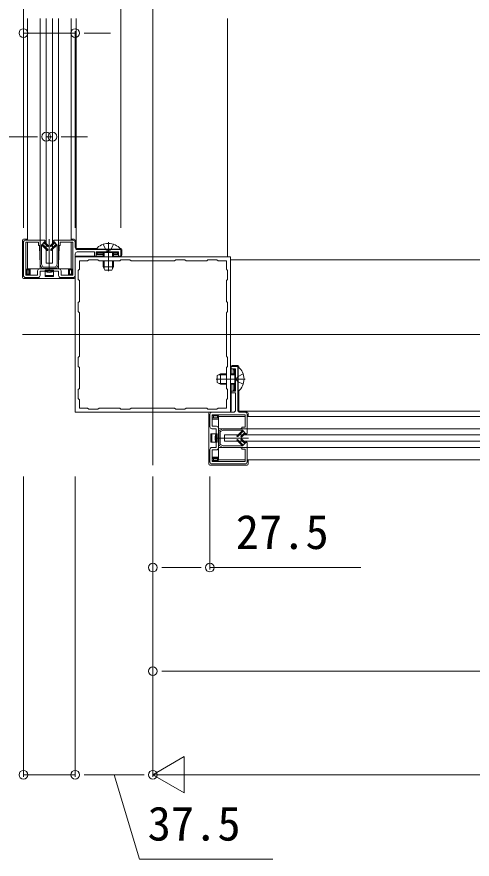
# Model space of a CAD drawing. Units: millimetres, scale not verified. Extents: x -990 to 990, y -1598 to 1604.
# Drawn here: x -738.2 to -518.3, y -560.4 to -153.8 of the extents above; entities that cross this region are included whole.
import ezdxf
from ezdxf.enums import TextEntityAlignment as Align

# ---------------------------------------------------------------- set-up
doc = ezdxf.new("R2010")
doc.units = ezdxf.units.MM
doc.header["$LTSCALE"] = 8
doc.linetypes.add('CHAIN2', pattern=[12, 9, -1, 1, -1])
doc.linetypes.add('DASHED3', pattern=[4, 3, -1])
for name, color, linetype, lineweight in [('0-3_YKK_11', 2, 'Continuous', 9), ('0-4_YKK_12', 4, 'Continuous', 9), ('0-5_YKK_13', 6, 'Continuous', 9), ('0-6_YKK_D', 7, 'Continuous', 9)]:
    doc.layers.add(name, color=color, linetype=linetype, lineweight=lineweight)
doc.styles.add('ＭＳ ゴシック', font='')
doc.styles.get('ＭＳ ゴシック').set_extended_font_data('MS Gothic')

msp = doc.modelspace()

# ---------------------------------------------------------------- linework, layer by layer
at = {"layer": '0-3_YKK_11'}
for p, q in [((-672.5, 262.812), (-672.5, -370.188)), ((-733, -154.688), (-733, -261.688)), ((-727, -154.688), (-727, -275.488)), ((-718, -154.688), (-718, -275.488)), ((-712, -154.688), (-712, -261.688)), ((-709.5, -154.688), (-709.5, -265.688)), ((-636.5, -154.688), (-636.5, -269.688)), ((-733, -275.488), (-733, -262.688)), ((-712, -275.488), (-712, -262.688)), ((-635, -344.188), (-635, -271.188)), ((-303.5, -271.188), (-635, -271.188)), ((-733, -275.488), (-712, -275.488)), ((-735.5, -307.188), (282.5, -307.188)), ((-634.7, -344.188), (-635, -344.188)), ((-303.5, -344.188), (-631, -344.188)), ((-640.8, -346.688), (-628, -346.688)), ((-640.8, -367.688), (-640.8, -346.688)), ((-303.5, -346.688), (-627, -346.688)), ((-303.5, -352.688), (-640.8, -352.688)), ((-303.5, -361.688), (-640.8, -361.688)), ((-640.8, -367.688), (-628, -367.688)), ((-303.5, -367.688), (-627, -367.688))]:
    msp.add_line(p, q, dxfattribs=at)
msp.add_lwpolyline([(-709.5, -269.388), (-709.5, -269.688), (-636.5, -269.688)], dxfattribs=at)
at = {"layer": '0-4_YKK_12'}
for p, q in [((-724, -154.688), (-724, -272.688)), ((-721, -154.688), (-721, -272.688)), ((-735.5, -279.689), (-735.5, -261.687)), ((-735.001, -261.188), (-733, -261.188)), ((-727, -261.688), (-727, -264.188)), ((-727, -261.688), (-724.85, -261.688)), ((-726.3, -263.983), (-724.603, -262.286)), ((-726.3, -273.152), (-726.3, -263.983)), ((-723.627, -266.519), (-726.232, -263.915)), ((-723.273, -266.165), (-725.878, -263.561)), ((-723.427, -264.618), (-725.181, -262.864)), ((-724.828, -262.511), (-723.073, -264.264)), ((-720.172, -262.511), (-721.927, -264.264)), ((-721.727, -266.165), (-719.122, -263.561)), ((-721.573, -264.618), (-719.819, -262.864)), ((-721.373, -266.519), (-718.768, -263.915)), ((-718.7, -263.983), (-720.397, -262.286)), ((-718, -261.688), (-720.15, -261.688)), ((-718.7, -273.152), (-718.7, -263.983)), ((-718, -261.688), (-718, -264.188)), ((-712, -261.188), (-710.499, -261.188)), ((-710, -261.687), (-710, -265.189)), ((-727.2, -264.388), (-727.2, -264.688)), ((-727.2, -264.688), (-727.002, -273.321)), ((-717.8, -264.688), (-717.998, -273.321)), ((-717.8, -264.388), (-717.8, -264.688)), ((-709.501, -265.688), (-699.679, -265.688)), ((-699.9, -265.94), (-699.9, -266.188)), ((-699.9, -265.94), (-688.1, -265.94)), ((-688.1, -266.188), (-699.9, -266.188)), ((-699.9, -267.788), (-699.4, -267.788)), ((-699.4, -267.288), (-699.4, -267.788)), ((-697, -267.288), (-699.4, -267.288)), ((-699.4, -267.788), (-696.5, -267.788)), ((-696.5, -267.588), (-696.391, -267.288)), ((-696.5, -267.588), (-691.5, -267.588)), ((-696.5, -267.588), (-696.5, -269.688)), ((-696.067, -267.588), (-696.13, -267.288)), ((-696.067, -267.588), (-696.067, -269.688)), ((-689.6, -267.288), (-692, -267.288)), ((-691.933, -267.588), (-691.87, -267.288)), ((-691.933, -267.588), (-691.933, -269.688)), ((-691.5, -267.588), (-691.609, -267.288)), ((-691.5, -267.588), (-691.5, -269.688)), ((-691.5, -267.788), (-689.6, -267.788)), ((-689.6, -267.288), (-689.6, -267.788)), ((-689.1, -267.788), (-689.6, -267.788)), ((-688.321, -265.688), (-687.999, -265.688)), ((-688.1, -265.94), (-688.1, -266.188)), ((-687.5, -266.187), (-687.5, -268.889)), ((-710, -269.887), (-710, -279.689)), ((-709.501, -269.388), (-696.5, -269.388)), ((-699.9, -268.453), (-699.9, -268.488)), ((-696.5, -268.488), (-699.9, -268.488)), ((-696.5, -268.427), (-699.4, -268.427)), ((-696.5, -271.661), (-696.5, -274.488)), ((-696.067, -271.688), (-696.067, -275.408)), ((-691.933, -271.688), (-691.933, -275.408)), ((-689.1, -268.488), (-691.5, -268.488)), ((-691.5, -269.388), (-687.999, -269.388)), ((-691.5, -271.688), (-691.5, -274.488)), ((-689.1, -268.453), (-689.1, -268.488)), ((-733.7, -275.988), (-733.2, -275.988)), ((-733.2, -277.988), (-733.2, -275.988)), ((-732.318, -275.988), (-732.318, -277.988)), ((-732.292, -275.488), (-732.213, -275.488)), ((-732.213, -275.488), (-732.204, -275.488)), ((-732.204, -275.488), (-732.204, -278.488)), ((-731.704, -275.488), (-732.204, -275.488)), ((-731.704, -278.488), (-731.704, -275.488)), ((-726.083, -275.222), (-726.97, -273.448)), ((-726.268, -273.286), (-725.65, -274.522)), ((-725.815, -275.388), (-719.185, -275.388)), ((-719.618, -274.688), (-725.382, -274.688)), ((-724.5, -277.188), (-724.5, -276.188)), ((-720.5, -276.188), (-724.5, -276.188)), ((-724, -272.688), (-721, -272.688)), ((-720.5, -276.188), (-720.5, -277.188)), ((-718.732, -273.286), (-719.35, -274.522)), ((-718.917, -275.222), (-718.03, -273.448)), ((-713.296, -275.488), (-713.296, -278.488)), ((-712.796, -275.488), (-712.787, -275.488)), ((-712.796, -278.488), (-712.796, -275.488)), ((-712.708, -275.488), (-712.787, -275.488)), ((-711.8, -275.488), (-712.708, -275.488)), ((-712.682, -277.988), (-712.682, -275.988)), ((-711.8, -275.488), (-711.8, -275.988)), ((-711.3, -275.988), (-711.8, -275.988)), ((-711.8, -275.988), (-711.8, -277.988)), ((-711.3, -277.988), (-711.3, -275.988)), ((-696.5, -274.488), (-695.7, -276.188)), ((-696.5, -274.488), (-691.5, -274.488)), ((-695.7, -276.188), (-692.3, -276.188)), ((-692.3, -276.188), (-691.5, -274.488)), ((-732.213, -280.188), (-735.001, -280.188)), ((-733.2, -278.488), (-733.2, -277.988)), ((-733.2, -278.488), (-732.292, -278.488)), ((-732.292, -278.488), (-732.213, -278.488)), ((-732.213, -280.188), (-732.213, -279.688)), ((-732.204, -280.127), (-732.213, -280.188)), ((-732.204, -279.688), (-732.204, -280.127)), ((-731.704, -280.096), (-731.704, -279.688)), ((-713.296, -280.096), (-731.704, -280.096)), ((-724.5, -278.688), (-724.5, -279.188)), ((-724.5, -279.188), (-720.5, -279.188)), ((-720.5, -277.188), (-720.5, -278.688)), ((-720.5, -279.188), (-720.5, -278.688)), ((-713.296, -279.688), (-713.296, -280.096)), ((-712.796, -280.127), (-712.796, -279.688)), ((-712.796, -280.127), (-712.787, -280.188)), ((-712.708, -278.488), (-712.787, -278.488)), ((-712.787, -279.688), (-712.787, -280.188)), ((-710.499, -280.188), (-712.787, -280.188)), ((-711.3, -277.988), (-711.8, -277.988)), ((-634.7, -326.188), (-634.7, -322.687)), ((-631.499, -322.188), (-634.201, -322.188)), ((-633.8, -323.788), (-633.8, -326.188)), ((-633.765, -323.788), (-633.8, -323.788)), ((-633.1, -323.788), (-633.1, -324.288)), ((-632.6, -324.288), (-633.1, -324.288)), ((-633.1, -326.188), (-633.1, -324.288)), ((-632.6, -324.288), (-632.6, -326.688)), ((-631.5, -322.788), (-631.5, -334.588)), ((-631.252, -322.788), (-631.5, -322.788)), ((-631.252, -334.588), (-631.252, -322.788)), ((-631, -323.009), (-631, -322.687)), ((-641.5, -326.988), (-639.8, -326.188)), ((-641.5, -330.388), (-641.5, -326.988)), ((-637, -326.621), (-640.72, -326.621)), ((-637, -326.188), (-639.8, -326.188)), ((-639.8, -331.188), (-639.8, -326.188)), ((-632.9, -326.188), (-635, -326.188)), ((-632.9, -326.621), (-635, -326.621)), ((-632.9, -331.188), (-632.9, -326.188)), ((-632.9, -326.188), (-632.6, -326.297)), ((-632.9, -326.621), (-632.6, -326.558)), ((-639.8, -331.188), (-641.5, -330.388)), ((-637, -330.755), (-640.72, -330.755)), ((-636.973, -331.188), (-639.8, -331.188)), ((-632.9, -330.755), (-635, -330.755)), ((-632.9, -331.188), (-635, -331.188)), ((-634.7, -344.189), (-634.7, -331.188)), ((-633.8, -331.188), (-633.8, -334.588)), ((-633.739, -331.188), (-633.739, -334.088)), ((-633.1, -334.088), (-633.1, -331.188)), ((-632.9, -330.755), (-632.6, -330.818)), ((-632.9, -331.188), (-632.6, -331.079)), ((-632.6, -331.688), (-632.6, -334.088)), ((-633.765, -334.588), (-633.8, -334.588)), ((-633.1, -334.588), (-633.1, -334.088)), ((-632.6, -334.088), (-633.1, -334.088)), ((-631.252, -334.588), (-631.5, -334.588)), ((-631, -344.189), (-631, -334.367)), ((-645.5, -345.187), (-645.5, -347.475)), ((-635.199, -344.688), (-645.001, -344.688)), ((-626.999, -344.688), (-630.501, -344.688)), ((-626.5, -346.688), (-626.5, -345.187)), ((-645, -347.475), (-645.5, -347.475)), ((-645.439, -347.484), (-645.5, -347.475)), ((-645.439, -347.484), (-645, -347.484)), ((-645, -347.984), (-645.408, -347.984)), ((-645.408, -347.984), (-645.408, -366.392)), ((-643.8, -347.396), (-643.8, -347.475)), ((-643.8, -347.484), (-640.8, -347.484)), ((-640.8, -347.984), (-643.8, -347.984)), ((-643.3, -345.988), (-643.3, -346.488)), ((-643.3, -345.988), (-641.3, -345.988)), ((-641.3, -346.488), (-643.3, -346.488)), ((-643.3, -347.37), (-641.3, -347.37)), ((-641.3, -345.988), (-641.3, -346.488)), ((-640.8, -346.488), (-641.3, -346.488)), ((-640.8, -346.488), (-640.8, -347.396)), ((-640.8, -347.396), (-640.8, -347.475)), ((-640.8, -347.484), (-640.8, -347.475)), ((-640.534, -353.605), (-638.76, -352.718)), ((-638.598, -353.42), (-639.834, -354.038)), ((-630, -352.488), (-638.633, -352.686)), ((-638.464, -353.388), (-629.295, -353.388)), ((-631.831, -356.061), (-629.227, -353.456)), ((-629.7, -352.488), (-630, -352.488)), ((-627, -352.688), (-629.5, -352.688)), ((-629.295, -353.388), (-627.597, -355.086)), ((-627, -352.688), (-627, -354.838)), ((-644.5, -359.188), (-644.5, -355.188)), ((-644.5, -355.188), (-644, -355.188)), ((-642.5, -355.188), (-644, -355.188)), ((-641.5, -355.188), (-642.5, -355.188)), ((-641.5, -355.188), (-641.5, -359.188)), ((-640.7, -360.503), (-640.7, -353.873)), ((-640, -354.306), (-640, -360.07)), ((-638, -358.688), (-638, -355.688)), ((-303.5, -355.688), (-638, -355.688)), ((-631.477, -356.415), (-628.873, -353.81)), ((-629.93, -356.261), (-628.176, -354.507)), ((-627.823, -354.86), (-629.576, -356.615)), ((-627.823, -359.516), (-629.576, -357.761)), ((-644, -359.188), (-644.5, -359.188)), ((-642.5, -359.188), (-641.5, -359.188)), ((-640.534, -360.771), (-638.76, -361.658)), ((-638.598, -360.956), (-639.834, -360.338)), ((-630, -361.888), (-638.633, -361.69)), ((-638.464, -360.988), (-629.295, -360.988)), ((-303.5, -358.688), (-638, -358.688)), ((-631.831, -358.315), (-629.227, -360.92)), ((-631.477, -357.961), (-628.873, -360.566)), ((-629.93, -358.115), (-628.176, -359.869)), ((-627, -361.688), (-629.5, -361.688)), ((-629.295, -360.988), (-627.597, -359.291)), ((-627, -361.688), (-627, -359.538)), ((-629.7, -361.888), (-630, -361.888)), ((-645.439, -366.892), (-645.5, -366.901)), ((-645.5, -366.901), (-645, -366.901)), ((-645.5, -366.901), (-645.5, -369.689)), ((-645, -366.892), (-645.439, -366.892)), ((-645.408, -366.392), (-645, -366.392)), ((-643.8, -366.392), (-640.8, -366.392)), ((-640.8, -366.892), (-643.8, -366.892)), ((-643.8, -366.98), (-643.8, -366.901)), ((-643.8, -367.888), (-643.8, -366.98)), ((-643.8, -367.888), (-643.3, -367.888)), ((-641.3, -367.006), (-643.3, -367.006)), ((-643.3, -367.888), (-641.3, -367.888)), ((-641.3, -368.388), (-641.3, -367.888)), ((-640.8, -366.392), (-640.8, -366.892)), ((-640.8, -366.901), (-640.8, -366.892)), ((-640.8, -366.98), (-640.8, -366.901)), ((-626.5, -369.689), (-626.5, -367.688)), ((-645.001, -370.188), (-626.999, -370.188))]:
    msp.add_line(p, q, dxfattribs=at)
at = {"layer": '0-4_YKK_12', "linetype": 'CHAIN2'}
for p, q in [((-722.5, -275.988), (-722.5, -261.088)), ((-694, -262.688), (-694, -276.688)), ((-628, -328.688), (-642, -328.688)), ((-641.3, -357.188), (-626.4, -357.188))]:
    msp.add_line(p, q, dxfattribs=at)
at = {"layer": '0-4_YKK_12', "linetype": 'DASHED3'}
for p, q in [((-696.5, -263.605), (-695.145, -266.323)), ((-691.5, -263.605), (-692.855, -266.323)), ((-694, -266.932), (-695.145, -266.323)), ((-694, -266.932), (-692.855, -266.323)), ((-632.244, -328.688), (-631.635, -327.543)), ((-632.244, -328.688), (-631.635, -329.833)), ((-628.917, -326.188), (-631.635, -327.543)), ((-628.917, -331.188), (-631.635, -329.833))]:
    msp.add_line(p, q, dxfattribs=at)
at = {"layer": '0-4_YKK_12'}
for points in [[(-699.9, -267.788), (-699.9, -268.453), (-699.4, -268.427), (-699.4, -267.788)], [(-689.6, -267.788), (-689.6, -268.427), (-691.5, -268.427)], [(-689.6, -268.427), (-689.1, -268.453), (-689.1, -267.788)], [(-733.7, -275.988), (-733.7, -277.988), (-733.2, -277.988)], [(-731.704, -275.488), (-713.296, -275.488), (-712.796, -275.488)], [(-712.708, -275.488), (-712.682, -275.988), (-711.8, -275.988)], [(-732.292, -278.488), (-732.318, -277.988), (-733.2, -277.988)], [(-724.5, -277.188), (-724.5, -278.688), (-720.5, -278.688)], [(-633.739, -324.288), (-633.765, -323.788), (-633.1, -323.788)], [(-633.1, -324.288), (-633.739, -324.288), (-633.739, -326.188)], [(-633.1, -334.588), (-633.765, -334.588), (-633.739, -334.088), (-633.1, -334.088)], [(-640.8, -347.396), (-641.3, -347.37), (-641.3, -346.488)], [(-640.8, -366.392), (-640.8, -347.984), (-640.8, -347.484)], [(-642.5, -359.188), (-644, -359.188), (-644, -355.188)], [(-643.8, -366.98), (-643.3, -367.006), (-643.3, -367.888)], [(-641.3, -368.388), (-643.3, -368.388), (-643.3, -367.888)]]:
    msp.add_lwpolyline(points, dxfattribs=at)
for points in [[(-733.2, -275.988), (-732.318, -275.988), (-732.292, -275.488), (-733.2, -275.488)], [(-711.8, -278.488), (-711.8, -277.988), (-712.682, -277.988), (-712.708, -278.488)], [(-643.8, -346.488), (-643.3, -346.488), (-643.3, -347.37), (-643.8, -347.396)], [(-641.3, -367.888), (-641.3, -367.006), (-640.8, -366.98), (-640.8, -367.888)]]:
    msp.add_lwpolyline(points, close=True, dxfattribs=at)
for centre, radius, start, end in [((-727, -264.388), 0.2, 90, 180), ((-724.85, -262.038), 0.35, 315, 90), ((-723.25, -264.441), 0.25, 225.00764, 45.00764), ((-721.75, -264.441), 0.25, 134.99236, 314.99236), ((-720.15, -262.038), 0.35, 90, 225), ((-718, -264.388), 0.2, 0, 90), ((-694, -270.888), 7.7, 39.98312, 140.01688), ((-723.45, -266.342), 0.25, 225.00764, 45.00764), ((-721.55, -266.342), 0.25, 134.99236, 314.99236), ((-699.4, -267.788), 0.5, 90, 180), ((-689.6, -267.788), 0.5, 0, 90), ((-733.2, -275.988), 0.5, 90, 180), ((-726.702, -273.314), 0.3, 181.31691, 206.56506), ((-726, -273.152), 0.3, 180, 206.56506), ((-725.815, -275.088), 0.3, 206.56506, 270), ((-725.382, -274.388), 0.3, 206.56506, 270), ((-719.618, -274.388), 0.3, 270, 333.43494), ((-719.185, -275.088), 0.3, 270, 333.43494), ((-719, -273.152), 0.3, 333.43494, 360), ((-718.298, -273.314), 0.3, 333.43494, 358.68309), ((-711.8, -275.988), 0.5, 0, 90), ((-733.2, -277.988), 0.5, 180, 270), ((-711.8, -277.988), 0.5, 270, 0), ((-633.1, -324.288), 0.5, 0, 90), ((-636.2, -328.688), 7.7, 309.98312, 50.01688), ((-633.1, -334.088), 0.5, 270, 0), ((-643.3, -346.488), 0.5, 90, 180), ((-641.3, -346.488), 0.5, 0, 90), ((-640.4, -353.873), 0.3, 116.56506, 180), ((-638.626, -352.986), 0.3, 91.31691, 116.56506), ((-638.464, -353.688), 0.3, 90, 116.56506), ((-629.7, -352.688), 0.2, 0, 90), ((-639.7, -354.306), 0.3, 116.56506, 180), ((-631.654, -356.238), 0.25, 135.00764, 315.00764), ((-629.753, -356.438), 0.25, 135.00764, 315.00764), ((-629.753, -357.938), 0.25, 44.99236, 224.99236), ((-627.35, -354.838), 0.35, 225, 0), ((-640.4, -360.503), 0.3, 180, 243.43494), ((-639.7, -360.07), 0.3, 180, 243.43494), ((-638.626, -361.39), 0.3, 243.43494, 268.68309), ((-638.464, -360.688), 0.3, 243.43494, 270), ((-631.654, -358.138), 0.25, 44.99236, 224.99236), ((-629.7, -361.688), 0.2, 270, 0), ((-627.35, -359.538), 0.35, 0, 135), ((-643.3, -367.888), 0.5, 180, 270), ((-641.3, -367.888), 0.5, 270, 0)]:
    msp.add_arc(centre, radius, start, end, dxfattribs=at)
for centre, major_axis, ratio, start_param, end_param in [((-734.999, -261.689), (0.355, -0.355), 0.99628, 2.358058, 3.9251274), ((-710.501, -261.689), (-0.355, -0.355), 0.99628, 2.358058, 3.9251274), ((-709.499, -265.187), (-0.355, -0.355), 0.99628, 5.4996506, 7.06672), ((-688.001, -266.189), (-0.355, -0.355), 0.99628, 2.358058, 3.9251274), ((-709.499, -269.889), (-0.355, 0.355), 0.99628, 5.4996506, 7.06672), ((-688.001, -268.887), (-0.355, 0.355), 0.99628, 2.358058, 3.9251274), ((-722.5, -276.188), (-2, 0), 0.5, 0, 3.1415927), ((-734.999, -279.687), (0.355, 0.355), 0.99628, 2.358058, 3.9251274), ((-731.704, -280.127), (-0.5, 0), 0.061163, 4.712389, 6.2744587), ((-713.296, -280.127), (-0.5, 0), 0.061163, 3.1503193, 4.712389), ((-710.501, -279.687), (-0.355, 0.355), 0.99628, 2.358058, 3.9251274), ((-634.199, -322.689), (0.355, -0.355), 0.99628, 2.358058, 3.9251274), ((-631.501, -322.689), (-0.355, -0.355), 0.99628, 2.358058, 3.9251274), ((-644.999, -345.189), (0.355, -0.355), 0.99628, 2.358058, 3.9251274), ((-635.201, -344.187), (0.355, -0.355), 0.99628, 5.4996506, 7.06672), ((-630.499, -344.187), (-0.355, -0.355), 0.99628, 5.4996506, 7.06672), ((-627.001, -345.189), (-0.355, -0.355), 0.99628, 2.358058, 3.9251274), ((-645.439, -347.984), (0, -0.5), 0.061163, 1.5707963, 3.132866), ((-641.5, -357.188), (0, -2), 0.5, 3.1415927, 6.2831853), ((-644.999, -369.687), (0.355, 0.355), 0.99628, 2.358058, 3.9251274), ((-645.439, -366.392), (0, -0.5), 0.061163, 0.0087266, 1.5707963), ((-627.001, -369.687), (-0.355, 0.355), 0.99628, 2.358058, 3.9251274)]:
    msp.add_ellipse(centre, major_axis=major_axis, ratio=ratio, start_param=start_param, end_param=end_param, dxfattribs=at)
at = {"layer": '0-5_YKK_13'}
for p, q in [((-735, -255.688), (-735, -110.688)), ((-688, -255.688), (-688, -110.688)), ((-735, -255.688), (-735, -160.688)), ((-710, -161.688), (-735, -161.688)), ((-710, -255.688), (-710, -160.688)), ((-705.75, -161.688), (-701.5, -161.688)), ((-701.5, -161.688), (-693, -161.688)), ((-724, -255.688), (-724, -210.688)), ((-721, -255.688), (-721, -210.688)), ((-732.5, -211.688), (-761, -211.688)), ((-728.25, -211.688), (-732.5, -211.688)), ((-721, -211.688), (-724, -211.688)), ((-716.75, -211.688), (-712.5, -211.688)), ((-712.5, -211.688), (-704, -211.688)), ((-735, -375.688), (-735, -520.688)), ((-710, -375.688), (-710, -520.688)), ((-710, -375.688), (-710, -520.688)), ((-672.5, -375.688), (-672.5, -470.688)), ((-672.5, -375.688), (-672.5, -520.688)), ((-672.5, -375.688), (-672.5, -520.688)), ((-672.5, -375.688), (-672.5, -420.688)), ((-645, -375.688), (-645, -420.688)), ((-668.25, -419.688), (-664, -419.688)), ((-664, -419.688), (-653.5, -419.688)), ((-649.25, -419.688), (-653.5, -419.688)), ((-645, -419.688), (-572.1, -419.688)), ((-668.25, -469.688), (-664, -469.688)), ((-664, -469.688), (-31, -469.688)), ((-672.5, -519.688), (-657.345, -510.938)), ((-657.345, -528.438), (-657.345, -510.938)), ((-710, -519.688), (-735, -519.688)), ((-705.75, -519.688), (-701.5, -519.688)), ((-705.75, -519.688), (-701.5, -519.688)), ((-681, -519.688), (-701.5, -519.688)), ((-701.5, -519.688), (-693, -519.688)), ((-676.75, -519.688), (-681, -519.688)), ((-672.5, -519.688), (-657.345, -528.438)), ((-672.5, -519.688), (-642.189, -519.688)), ((-655, -519.688), (282.5, -519.688))]:
    msp.add_line(p, q, dxfattribs=at)
msp.add_lwpolyline([(-691.25, -519.688), (-679.025, -560.438), (-614.625, -560.438)], dxfattribs=at)
for centre, start, end in [((-735, -161.688), 0, 180), ((-735, -161.688), 180, 0), ((-710, -161.688), 0, 180), ((-710, -161.688), 180, 0), ((-724, -211.688), 0, 180), ((-721, -211.688), 0, 180), ((-724, -211.688), 180, 0), ((-721, -211.688), 180, 0), ((-672.5, -419.688), 0, 180), ((-645, -419.688), 0, 180), ((-672.5, -419.688), 180, 0), ((-645, -419.688), 180, 0), ((-672.5, -469.688), 0, 180), ((-672.5, -469.688), 180, 0), ((-735, -519.688), 0, 180), ((-735, -519.688), 180, 0), ((-710, -519.688), 0, 180), ((-710, -519.688), 0, 180), ((-710, -519.688), 180, 0), ((-710, -519.688), 180, 0), ((-672.5, -519.688), 0, 180), ((-672.5, -519.688), 180, 0)]:
    msp.add_arc(centre, 2.125, start, end, dxfattribs=at)
at = {"layer": '0-6_YKK_D'}
for p, q in [((-735, -262.688), (-735, -278.688)), ((-710, -265.188), (-710, -262.688)), ((-710, -278.688), (-710, -268.288)), ((-688, -266.188), (-709, -266.188)), ((-717.8, -275.488), (-727.2, -275.488)), ((-734, -279.688), (-728, -279.688)), ((-717, -279.688), (-711, -279.688)), ((-631.5, -322.688), (-631.5, -343.688)), ((-644, -344.688), (-633.6, -344.688)), ((-630.5, -344.688), (-628, -344.688)), ((-645, -351.688), (-645, -345.688)), ((-640.8, -352.488), (-640.8, -361.888)), ((-645, -368.688), (-645, -362.688)), ((-628, -369.688), (-644, -369.688))]:
    msp.add_line(p, q, dxfattribs=at)
for points in [[(-728.2, -276.488), (-728.2, -278.488), (-733.8, -278.488), (-733.8, -262.688), (-727.8, -262.688), (-727.8, -264.188), (-727, -264.188), (-727, -261.688), (-734, -261.688)], [(-711, -261.688), (-718, -261.688), (-718, -264.188), (-717.2, -264.188), (-717.2, -262.688), (-711.2, -262.688), (-711.2, -278.488), (-716.8, -278.488), (-716.8, -276.488)], [(-709, -267.288), (-700.7, -267.288), (-700.7, -269.388), (-699.9, -269.388), (-699.9, -267.288), (-694.958, -267.288), (-694.775, -267.168), (-694.225, -267.168), (-694.042, -267.288), (-689.1, -267.288), (-689.1, -269.388), (-688, -269.388), (-688, -266.188)], [(-662, -271.688), (-683, -271.688), (-683.6, -271.088), (-687.9, -271.088), (-688.5, -271.688), (-698.5, -271.688), (-699.1, -271.088), (-703.4, -271.088), (-704, -271.688), (-708, -271.688), (-708, -275.688), (-708.6, -276.288), (-708.6, -280.588), (-708, -281.188), (-708, -291.188), (-708.6, -291.788), (-708.6, -296.088), (-708, -296.688), (-708, -317.688), (-708.6, -318.288), (-708.6, -322.588), (-708, -323.188), (-708, -333.188), (-708.6, -333.788), (-708.6, -338.088), (-708, -338.688), (-708, -342.688), (-704, -342.688), (-703.4, -343.288), (-699.1, -343.288), (-698.5, -342.688), (-688.5, -342.688), (-687.9, -343.288), (-683.6, -343.288), (-683, -342.688), (-662, -342.688), (-661.4, -343.288), (-657.1, -343.288), (-656.5, -342.688), (-646.5, -342.688)], [(-646.5, -342.688), (-645.9, -343.288), (-641.6, -343.288), (-641, -342.688), (-637, -342.688), (-637, -338.688), (-636.4, -338.088), (-636.4, -333.788), (-637, -333.188), (-637, -323.188), (-636.4, -322.588), (-636.4, -318.288), (-637, -317.688), (-637, -296.688), (-636.4, -296.088), (-636.4, -291.788), (-637, -291.188), (-637, -281.188), (-636.4, -280.588), (-636.4, -276.288), (-637, -275.688), (-637, -271.688), (-641, -271.688), (-641.6, -271.088), (-645.9, -271.088), (-646.5, -271.688), (-656.5, -271.688), (-657.1, -271.088), (-661.4, -271.088), (-662, -271.688), (-683, -271.688)], [(-727, -278.688), (-727, -276.688), (-718, -276.688), (-718, -278.688)], [(-632.6, -343.688), (-632.6, -335.388), (-634.7, -335.388), (-634.7, -334.588), (-632.6, -334.588), (-632.6, -329.646), (-632.48, -329.463), (-632.48, -328.913), (-632.6, -328.73), (-632.6, -323.788), (-634.7, -323.788), (-634.7, -322.688), (-631.5, -322.688)], [(-627, -345.688), (-627, -352.688), (-629.5, -352.688), (-629.5, -351.888), (-628, -351.888), (-628, -345.888), (-643.8, -345.888), (-643.8, -351.488), (-641.8, -351.488)], [(-644, -361.688), (-642, -361.688), (-642, -352.688), (-644, -352.688)], [(-641.8, -362.888), (-643.8, -362.888), (-643.8, -368.488), (-628, -368.488), (-628, -362.488), (-629.5, -362.488), (-629.5, -361.688), (-627, -361.688), (-627, -368.688)]]:
    msp.add_lwpolyline(points, dxfattribs=at)
msp.add_lwpolyline([(-635, -269.688), (-710, -269.688), (-710, -344.688), (-635, -344.688)], close=True, dxfattribs=at)
for centre, start, end in [((-734, -262.688), 90.00001, 179.99999), ((-711, -262.688), 0.00001, 89.99999), ((-709, -265.188), 180.00001, 269.99999), ((-709, -268.288), 90.00001, 179.99999), ((-727.2, -276.488), 90.00001, 179.99999), ((-717.8, -276.488), 0.00001, 89.99999), ((-734, -278.688), 180.00001, 269.99999), ((-728, -278.688), 270.00001, 359.99999), ((-717, -278.688), 180.00001, 269.99999), ((-711, -278.688), 270.00001, 359.99999), ((-644, -345.688), 90.00001, 179.99999), ((-633.6, -343.688), 270.00001, 359.99999), ((-630.5, -343.688), 180.00001, 269.99999), ((-628, -345.688), 0.00001, 89.99999), ((-644, -351.688), 180.00001, 269.99999), ((-641.8, -352.488), 0.00001, 89.99999), ((-644, -362.688), 90.00001, 179.99999), ((-641.8, -361.888), 270.00001, 359.99999), ((-644, -368.688), 180.00001, 269.99999), ((-628, -368.688), 270.00001, 359.99999)]:
    msp.add_arc(centre, 1, start, end, dxfattribs=at)

# ---------------------------------------------------------------- texts
at = {"layer": '0-5_YKK_13', "style": 'ＭＳ ゴシック'}
for s, p in [('27.5', (-632.5, -415.688)), ('37.5', (-675.025, -556.438))]:
    msp.add_text(s, height=16.5, dxfattribs=at).set_placement(p, align=Align.BOTTOM_LEFT)

doc.saveas('drawing.dxf')
